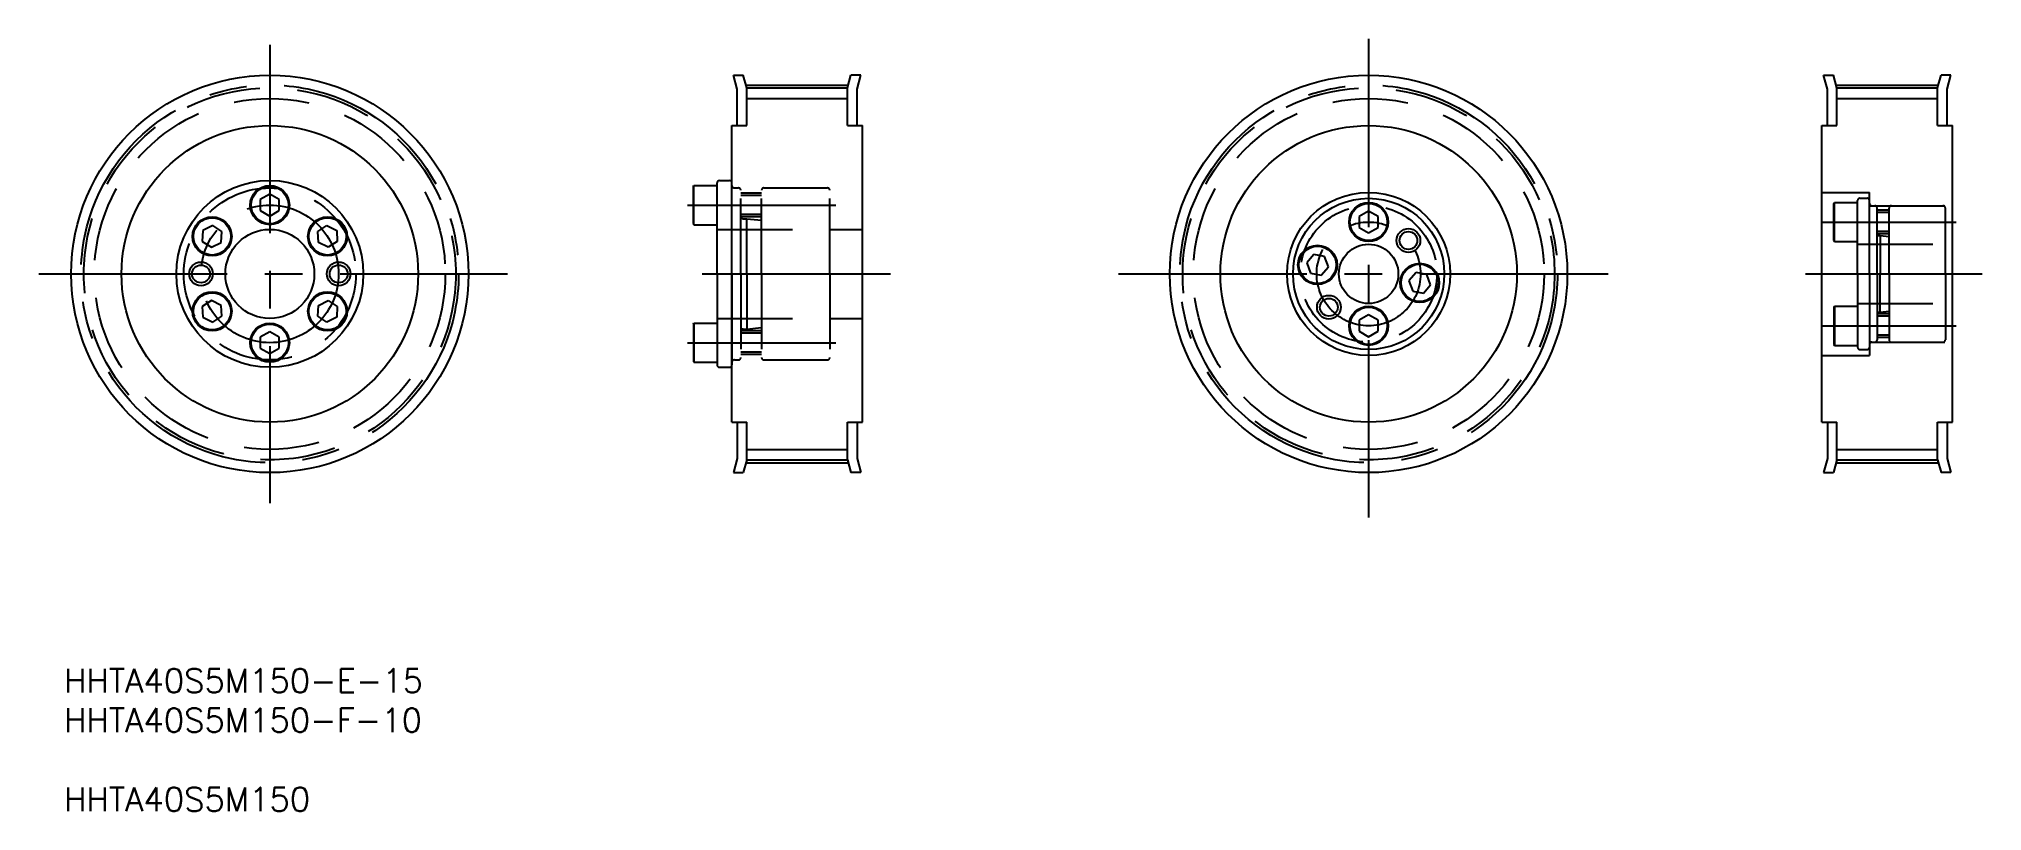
# Model space of a CAD drawing. Extents: x 11 to 338, y 12 to 142.
import ezdxf

# ---------------------------------------------------------------- set-up
doc = ezdxf.new("R2010")
doc.units = 0
doc.header["$PDMODE"] = 1
doc.linetypes.add('CENTER', pattern=[50.8, 31.75, -6.35, 6.35, -6.35])
doc.linetypes.add('DASHED', pattern=[19.05, 12.7, -6.35])
doc.layers.get('0').update_dxf_attribs({"linetype": 'CONTINUOUS'})
doc.layers.add('CENTER', color=1, linetype='CENTER')
doc.styles.add('MISUMI', font='txt.shx')

# ---------------------------------------------------------------- blocks, each defined once
blk = doc.blocks.new('*U5')
at = {"color": 7, "linetype": 'CONTINUOUS', "style": 'MISUMI'}
for s, p in [('HHTA40S5M150-E-15', (15.05, 31.56)), ('HHTA40S5M150-F-10', (15.05, 24.9)), ('HHTA40S5M150', (15.05, 11.56))]:
    blk.add_text(s, height=4, dxfattribs=at).set_placement(p)

msp = doc.modelspace()

# ---------------------------------------------------------------- linework, layer by layer
at = {"color": 7, "linetype": 'CONTINUOUS'}
for p, q in [((128.54, 133.28), (127.91, 135.64)), ((127.91, 135.64), (129.56, 135.64)), ((130.14, 133.49), (129.56, 135.64)), ((147.14, 133.49), (147.71, 135.64)), ((149.37, 135.64), (147.71, 135.64)), ((148.74, 133.28), (149.37, 135.64)), ((312.33, 133.28), (311.7, 135.64)), ((311.7, 135.64), (313.35, 135.64)), ((313.93, 133.49), (313.35, 135.64)), ((330.93, 133.49), (331.51, 135.64)), ((333.16, 135.64), (331.51, 135.64)), ((332.53, 133.28), (333.16, 135.64)), ((128.54, 127.14), (128.54, 133.28)), ((130.14, 133.49), (147.14, 133.49)), ((130.14, 127.14), (130.14, 133.49)), ((147.14, 127.14), (147.14, 133.49)), ((148.74, 127.14), (148.74, 133.28)), ((312.33, 127.14), (312.33, 133.28)), ((313.93, 133.49), (330.93, 133.49)), ((313.93, 127.14), (313.93, 133.49)), ((330.93, 127.14), (330.93, 133.49)), ((332.53, 127.14), (332.53, 133.28)), ((127.64, 127.14), (130.14, 127.14)), ((127.64, 77.14), (127.64, 127.14)), ((147.14, 127.14), (149.64, 127.14)), ((149.64, 77.14), (149.64, 127.14)), ((311.43, 127.14), (313.93, 127.14)), ((311.43, 77.14), (311.43, 127.14)), ((330.93, 127.14), (333.43, 127.14)), ((333.43, 77.14), (333.43, 127.14)), ((49.73, 115.59), (48.13, 114.67)), ((51.33, 114.67), (49.73, 115.59)), ((50.53, 115.13), (50.53, 115.13)), ((50.93, 114.9), (50.93, 114.9)), ((121.14, 116.88), (121.23, 117.04)), ((121.14, 110.61), (121.14, 116.88)), ((121.23, 110.44), (121.23, 117.04)), ((121.23, 117.04), (125.14, 117.04)), ((125.14, 102.14), (125.14, 117.49)), ((125.14, 110.44), (125.14, 117.04)), ((125.14, 111.74), (125.14, 115.74)), ((125.54, 117.89), (127.24, 117.89)), ((127.64, 102.14), (127.64, 117.49)), ((48.13, 114.67), (48.13, 112.82)), ((48.13, 112.82), (49.73, 111.9)), ((49.73, 111.9), (51.33, 112.82)), ((51.33, 112.82), (51.33, 114.67)), ((234.99, 112.74), (233.39, 111.82)), ((233.39, 111.82), (233.39, 109.97)), ((236.59, 111.82), (234.99, 112.74)), ((236.59, 109.97), (236.59, 111.82)), ((38.45, 109.47), (38.35, 107.62)), ((40.1, 110.31), (38.45, 109.47)), ((41.65, 109.3), (40.1, 110.31)), ((41.55, 107.46), (41.65, 109.3)), ((57.81, 109.3), (59.36, 110.31)), ((57.91, 107.46), (57.81, 109.3)), ((59.36, 110.31), (61.01, 109.47)), ((61.01, 109.47), (61.1, 107.62)), ((121.14, 110.61), (121.23, 110.44)), ((121.23, 110.44), (125.14, 110.44)), ((233.39, 109.97), (234.99, 109.05)), ((234.99, 109.05), (236.59, 109.97)), ((38.35, 107.62), (39.9, 106.62)), ((39.9, 106.62), (41.55, 107.46)), ((59.55, 106.62), (57.91, 107.46)), ((61.1, 107.62), (59.55, 106.62)), ((225.74, 105.4), (224.56, 103.98)), ((227.56, 105.08), (225.74, 105.4)), ((228.2, 103.34), (227.56, 105.08)), ((125.14, 102.14), (125.14, 86.79)), ((127.64, 102.14), (127.64, 86.79)), ((224.56, 103.98), (225.19, 102.25)), ((225.19, 102.25), (227.01, 101.93)), ((227.01, 101.93), (228.2, 103.34)), ((242.98, 102.36), (241.79, 100.95)), ((244.8, 102.04), (242.98, 102.36)), ((245.43, 100.3), (244.8, 102.04)), ((241.79, 100.95), (242.42, 99.21)), ((242.42, 99.21), (244.24, 98.89)), ((244.24, 98.89), (245.43, 100.3)), ((39.9, 97.67), (38.35, 96.67)), ((38.35, 96.67), (38.45, 94.82)), ((41.55, 96.83), (39.9, 97.67)), ((41.65, 94.99), (41.55, 96.83)), ((57.81, 94.99), (57.91, 96.83)), ((57.91, 96.83), (59.55, 97.67)), ((59.55, 97.67), (61.1, 96.67)), ((61.1, 96.67), (61.01, 94.82)), ((234.99, 95.24), (233.39, 94.32)), ((236.59, 94.32), (234.99, 95.24)), ((38.45, 94.82), (40.1, 93.98)), ((40.1, 93.98), (41.65, 94.99)), ((49.73, 92.39), (48.13, 91.47)), ((51.33, 91.47), (49.73, 92.39)), ((59.36, 93.98), (57.81, 94.99)), ((61.01, 94.82), (59.36, 93.98)), ((121.14, 93.68), (121.23, 93.84)), ((121.14, 93.68), (121.14, 87.41)), ((121.23, 93.84), (125.14, 93.84)), ((121.23, 93.84), (121.23, 87.24)), ((125.14, 93.84), (125.14, 87.24)), ((125.14, 92.54), (125.14, 88.54)), ((233.39, 94.32), (233.39, 92.47)), ((233.39, 92.47), (234.99, 91.55)), ((234.99, 91.55), (236.59, 92.47)), ((236.59, 92.47), (236.59, 94.32)), ((48.13, 91.47), (48.13, 89.62)), ((48.13, 89.62), (49.73, 88.7)), ((49.73, 88.7), (51.33, 89.62)), ((51.33, 89.62), (51.33, 91.47)), ((121.14, 87.41), (121.23, 87.24)), ((121.23, 87.24), (125.14, 87.24)), ((125.54, 86.39), (127.24, 86.39)), ((127.64, 77.14), (130.14, 77.14)), ((128.54, 77.14), (128.54, 71.01)), ((130.14, 70.79), (130.14, 77.14)), ((147.14, 77.14), (149.64, 77.14)), ((147.14, 70.79), (147.14, 77.14)), ((148.74, 77.14), (148.74, 71.01)), ((311.43, 77.14), (313.93, 77.14)), ((312.33, 77.14), (312.33, 71.01)), ((313.93, 70.79), (313.93, 77.14)), ((330.93, 77.14), (333.43, 77.14)), ((330.93, 70.79), (330.93, 77.14)), ((332.53, 77.14), (332.53, 71.01)), ((128.54, 71.01), (127.91, 68.64)), ((130.14, 70.79), (129.56, 68.64)), ((130.14, 70.79), (147.14, 70.79)), ((147.14, 70.79), (147.71, 68.64)), ((148.74, 71.01), (149.37, 68.64)), ((312.33, 71.01), (311.7, 68.64)), ((313.93, 70.79), (313.35, 68.64)), ((313.93, 70.79), (330.93, 70.79)), ((330.93, 70.79), (331.51, 68.64)), ((332.53, 71.01), (333.16, 68.64)), ((127.91, 68.64), (129.56, 68.64)), ((149.37, 68.64), (147.71, 68.64)), ((311.7, 68.64), (313.35, 68.64)), ((333.16, 68.64), (331.51, 68.64))]:
    msp.add_line(p, q, dxfattribs=at)
at = {"color": 3, "linetype": 'CONTINUOUS'}
for p, q in [((130.14, 131.72), (147.14, 131.72)), ((313.93, 131.72), (330.93, 131.72)), ((130.14, 72.56), (147.14, 72.56)), ((313.93, 72.56), (330.93, 72.56))]:
    msp.add_line(p, q, dxfattribs=at)
at = {"color": 3, "linetype": 'DASHED'}
for p, q in [((128.05, 116.64), (128.74, 116.64)), ((129.14, 102.14), (129.14, 116.24)), ((132.64, 115.74), (129.14, 115.74)), ((132.64, 115.34), (129.14, 115.34)), ((132.64, 102.14), (132.64, 116.24)), ((133.04, 116.64), (143.74, 116.64)), ((144.14, 102.14), (144.14, 116.24)), ((311.43, 115.89), (319.43, 115.89)), ((317.83, 114.89), (319.03, 114.89)), ((319.43, 113.64), (319.43, 115.89)), ((132.64, 112.14), (129.14, 112.14)), ((132.64, 111.74), (129.15, 111.74)), ((129.55, 111.44), (130.14, 111.44)), ((130.14, 111.44), (132.64, 111.19)), ((130.14, 102.14), (130.14, 111.44)), ((313.43, 114.03), (313.52, 114.19)), ((313.43, 107.76), (313.43, 114.03)), ((313.52, 107.59), (313.52, 114.19)), ((313.52, 114.19), (317.43, 114.19)), ((317.43, 102.14), (317.43, 114.49)), ((317.43, 107.59), (317.43, 114.19)), ((317.43, 108.89), (317.43, 112.89)), ((319.43, 102.14), (319.43, 114.49)), ((319.43, 113.64), (333.43, 113.64)), ((319.84, 113.64), (320.33, 113.64)), ((320.73, 102.14), (320.73, 113.24)), ((322.73, 112.89), (320.73, 112.89)), ((322.73, 112.49), (320.73, 112.49)), ((322.73, 102.14), (322.73, 113.24)), ((323.13, 113.64), (331.83, 113.64)), ((332.23, 102.14), (332.23, 113.24)), ((125.14, 109.64), (149.64, 109.64)), ((317.43, 108.32), (317.43, 108.32)), ((322.73, 109.29), (320.73, 109.29)), ((322.73, 108.89), (320.73, 108.89)), ((320.73, 108.59), (321.23, 108.59)), ((321.23, 108.59), (321.23, 102.14)), ((321.23, 108.59), (322.73, 108.44)), ((313.43, 107.76), (313.52, 107.59)), ((313.52, 107.59), (317.43, 107.59)), ((317.43, 107.14), (332.23, 107.14)), ((317.43, 105.23), (317.43, 105.23)), ((129.14, 102.14), (129.14, 88.04)), ((130.14, 102.14), (130.14, 92.84)), ((132.64, 102.14), (132.64, 88.04)), ((144.14, 102.14), (144.14, 88.04)), ((317.43, 102.14), (317.43, 89.79)), ((319.43, 102.14), (319.43, 89.79)), ((320.73, 102.14), (320.73, 91.04)), ((321.23, 95.69), (321.23, 102.14)), ((322.73, 102.14), (322.73, 91.04)), ((332.23, 102.14), (332.23, 91.04)), ((313.43, 96.53), (313.52, 96.69)), ((313.43, 96.53), (313.43, 90.26)), ((313.52, 96.69), (317.43, 96.69)), ((313.52, 96.69), (313.52, 90.09)), ((317.43, 97.14), (332.23, 97.14)), ((317.43, 96.69), (317.43, 90.09)), ((317.43, 95.39), (317.43, 91.39)), ((320.73, 95.69), (321.23, 95.69)), ((322.73, 95.39), (320.73, 95.39)), ((321.23, 95.69), (322.73, 95.84)), ((125.14, 94.64), (149.64, 94.64)), ((132.64, 92.14), (129.14, 92.14)), ((132.64, 92.54), (129.15, 92.54)), ((129.55, 92.84), (130.14, 92.84)), ((130.14, 92.84), (132.64, 93.09)), ((322.73, 94.99), (320.73, 94.99)), ((322.73, 91.79), (320.73, 91.79)), ((132.64, 88.94), (129.14, 88.94)), ((132.64, 88.54), (129.14, 88.54)), ((313.43, 90.26), (313.52, 90.09)), ((313.52, 90.09), (317.43, 90.09)), ((317.83, 89.39), (319.03, 89.39)), ((319.43, 90.64), (319.43, 88.39)), ((319.43, 90.64), (333.43, 90.64)), ((319.84, 90.64), (320.33, 90.64)), ((322.73, 91.39), (320.73, 91.39)), ((323.13, 90.64), (331.83, 90.64)), ((128.05, 87.64), (128.74, 87.64)), ((133.04, 87.64), (143.74, 87.64)), ((311.43, 88.39), (319.43, 88.39))]:
    msp.add_line(p, q, dxfattribs=at)
at = {"color": 7, "linetype": 'CONTINUOUS'}
for centre, radius in [((49.73, 102.14), 33.5), ((234.99, 102.14), 33.5), ((49.73, 102.14), 25), ((234.99, 102.14), 25), ((49.73, 102.14), 15.75), ((49.73, 113.74), 3.3), ((49.73, 113.74), 3.14), ((234.99, 102.14), 13.75), ((234.99, 102.14), 12.75), ((40, 108.46), 3.3), ((40, 108.46), 3.14), ((59.46, 108.46), 3.3), ((59.46, 108.46), 3.14), ((234.99, 110.89), 3.3), ((234.99, 110.89), 3.14), ((49.73, 102.14), 7.5), ((241.7, 107.77), 2), ((241.7, 107.77), 1.5), ((226.38, 103.66), 3.3), ((226.38, 103.66), 3.14), ((234.99, 102.14), 5), ((38.13, 102.14), 1.5), ((61.33, 102.14), 1.5), ((243.61, 100.63), 3.3), ((243.61, 100.63), 3.14), ((40, 95.83), 3.3), ((40, 95.83), 3.14), ((59.46, 95.83), 3.3), ((59.46, 95.83), 3.14), ((228.29, 96.52), 2), ((228.29, 96.52), 1.5), ((234.99, 93.39), 3.3), ((234.99, 93.39), 3.14), ((49.73, 90.54), 3.3), ((49.73, 90.54), 3.14)]:
    msp.add_circle(centre, radius, dxfattribs=at)
at = {"color": 3, "linetype": 'DASHED'}
for centre, radius in [((49.73, 102.14), 31.35), ((49.73, 102.14), 29.58), ((234.99, 102.14), 31.35), ((234.99, 102.14), 29.58), ((49.73, 102.14), 14.5), ((234.99, 102.14), 11.5)]:
    msp.add_circle(centre, radius, dxfattribs=at)
at = {"color": 3}
for centre in [(38.13, 102.14), (61.33, 102.14)]:
    msp.add_circle(centre, 2, dxfattribs=at)
at = {"color": 7, "linetype": 'CONTINUOUS'}
for centre, start, end in [((125.54, 117.49), 90, 180), ((127.24, 117.49), 0, 90), ((125.54, 86.79), 180, 270), ((127.24, 86.79), 270, 0)]:
    msp.add_arc(centre, 0.4, start, end, dxfattribs=at)
at = {"color": 3, "linetype": 'DASHED'}
for centre, radius, start, end in [((128.05, 117.05), 0.41, 180, 270), ((128.74, 116.24), 0.4, 0, 90), ((133.04, 116.24), 0.4, 90, 180), ((143.74, 116.24), 0.4, 0, 90), ((317.83, 114.49), 0.4, 90, 180), ((319.03, 114.49), 0.4, 0, 90), ((129.55, 111.85), 0.41, 180, 270), ((319.84, 114.05), 0.41, 180, 270), ((320.33, 113.24), 0.4, 0, 90), ((323.13, 113.24), 0.4, 90, 180), ((331.83, 113.24), 0.4, 0, 90), ((129.55, 92.43), 0.41, 90, 180), ((317.83, 89.79), 0.4, 180, 270), ((319.03, 89.79), 0.4, 270, 0), ((319.84, 90.23), 0.41, 90, 180), ((320.33, 91.04), 0.4, 270, 0), ((323.13, 91.04), 0.4, 180, 270), ((331.83, 91.04), 0.4, 270, 0), ((128.05, 87.23), 0.41, 90, 180), ((128.74, 88.04), 0.4, 270, 0), ((133.04, 88.04), 0.4, 180, 270), ((143.74, 88.04), 0.4, 270, 0)]:
    msp.add_arc(centre, radius, start, end, dxfattribs=at)
at = {"color": 7, "linetype": 'CONTINUOUS'}
for p in [(199.34, 126.85), (197.34, 124.35), (200.64, 121.65), (201.14, 121.65), (200.64, 113.05), (201.14, 113.05), (197.34, 110.35), (197.34, 106.6), (199.34, 107.85)]:
    msp.add_point(p, dxfattribs=at)
at = {"layer": 'CENTER', "color": 1, "linetype": 'CENTER'}
for p, q in [((234.99, 141.77), (234.99, 61.08)), ((49.73, 140.76), (49.73, 63.51)), ((130.14, 133.97), (147.14, 133.97)), ((313.93, 133.97), (330.93, 133.97)), ((120.14, 113.74), (145.14, 113.74)), ((311.43, 110.89), (334.03, 110.89)), ((10.79, 102.14), (89.8, 102.14)), ((122.64, 102.14), (154.64, 102.14)), ((192.84, 102.14), (277.78, 102.14)), ((308.65, 102.14), (338.43, 102.14)), ((311.43, 93.39), (334.03, 93.39)), ((120.14, 90.54), (145.14, 90.54)), ((130.14, 70.31), (147.14, 70.31)), ((313.93, 70.31), (330.93, 70.31))]:
    msp.add_line(p, q, dxfattribs=at)
for centre, radius in [((49.73, 102.14), 31.83), ((234.99, 102.14), 31.83), ((49.73, 102.14), 11.6), ((234.99, 102.14), 8.75)]:
    msp.add_circle(centre, radius, dxfattribs=at)

# ---------------------------------------------------------------- block references
at = {"color": 7, "linetype": 'CONTINUOUS'}
msp.add_blockref('*U5', (0, 0), dxfattribs=at)

doc.saveas('drawing.dxf')
